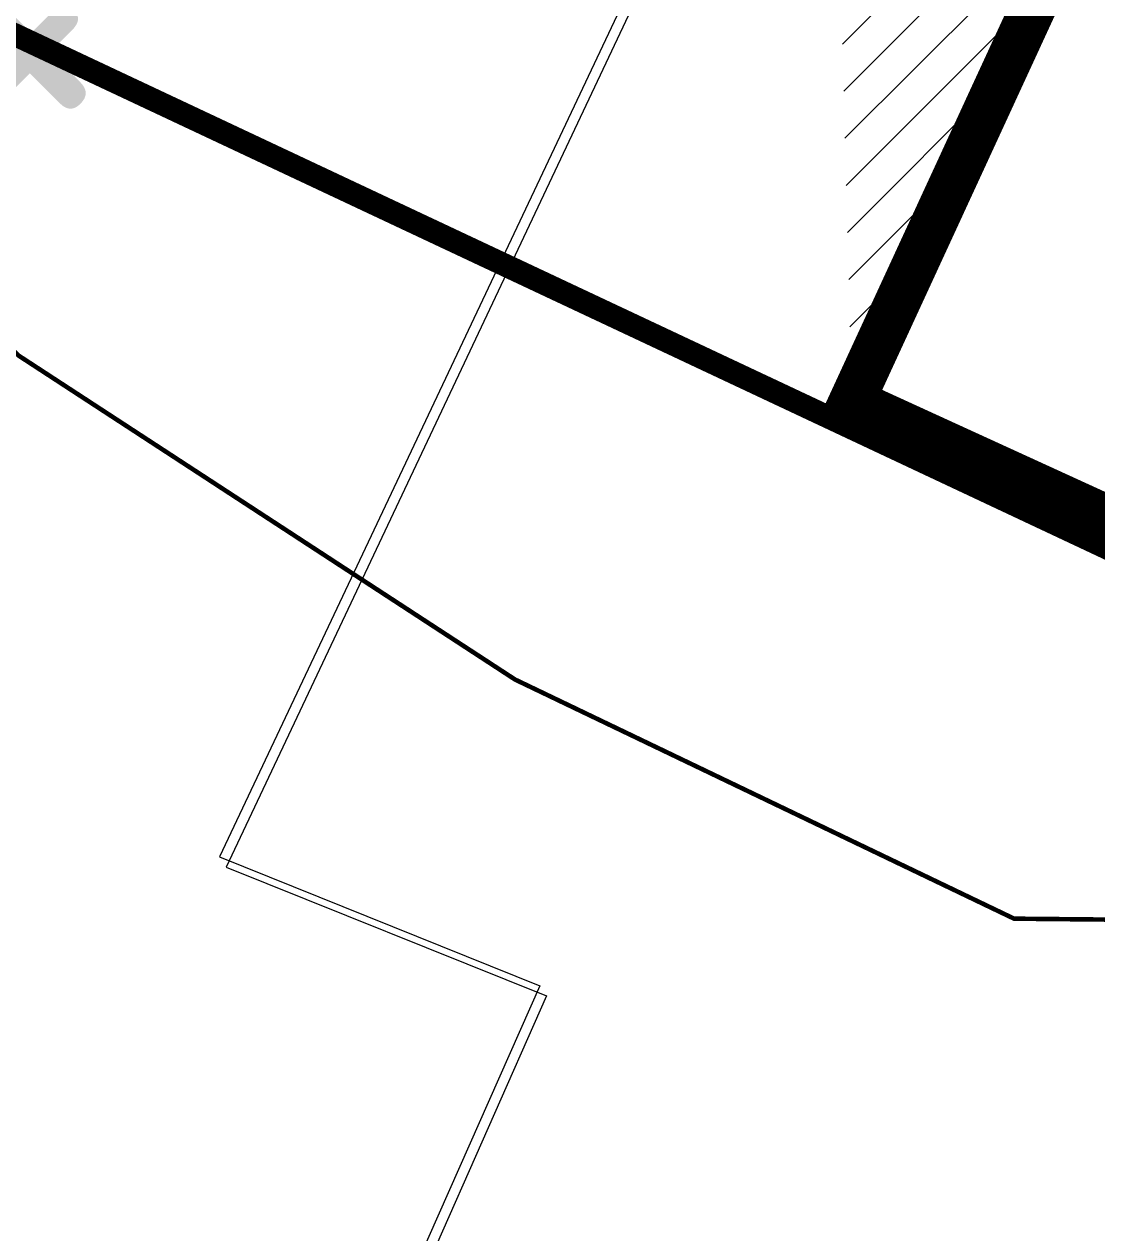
# Model space of a CAD drawing. Header units: millimetres. Extents: x 519 to 9564855, y -810 to 5021775.
# Drawn here: x 9525818.2 to 9525865.2, y 5001547.5 to 5001600.5 of the extents above; entities that cross this region are included whole.
import ezdxf

# ---------------------------------------------------------------- set-up
doc = ezdxf.new("R2010")
doc.units = ezdxf.units.MM
doc.header["$LTSCALE"] = 2
doc.header["$MEASUREMENT"] = 0
for name, color, linetype in [('COMPOUND', 3, 'Continuous'), ('OLD WELLS(dr.bfr2000)', 24, 'Continuous'), ('Скважины на 2015 год', 7, 'Continuous')]:
    doc.layers.add(name, color=color, linetype=linetype)
for name, color, linetype, lineweight in [('PPLINE_GAS', 4, 'GAS_LINE', 30), ('WELLS(drilled after 2000y)', 6, 'Continuous', 40), ('Новый водовод', 5, 'g_122_vpr', 30)]:
    doc.layers.add(name, color=color, linetype=linetype, lineweight=lineweight)
doc.styles.add('92051501$0$STANDARD', font='simplex.shx')
doc.styles.add('Elect', font='isocpeur.ttf')
doc.styles.add('Line_GUGK', font='')
doc.styles.get('Line_GUGK').set_extended_font_data('Bm431', italic=True)
doc.linetypes.add('g_122_vpr', pattern='A,2,-2,3,-0.6,["Впр",Line_GUGK,S=2,R=0,X=0,Y=-1],-6.4,3,-2,8,-2,8,-2,6', length=45)
doc.linetypes.add('GAS_LINE', pattern='A,0.5,-0.2,["G",92051501$0$STANDARD,S=0.1,R=0,X=-0.1,Y=-0.05],-0.05', length=0.75)
doc.linetypes.add('WTR_LINE', pattern='A,0.5,-0.2,["W",92051501$0$STANDARD,S=0.1,R=0,X=-0.1,Y=-0.05],-0.05', length=0.75)

msp = doc.modelspace()

# ---------------------------------------------------------------- hatches: boundary and pattern name
at = {"layer": 'Скважины на 2015 год', "linetype": 'ByBlock', "lineweight": 0, "ltscale": 5}
h = msp.add_hatch(dxfattribs=at)
h.set_pattern_fill('ANSI31', color=5, scale=12, style=0)
h.set_pattern_definition([(45, (0, 0), (-1.06066017178, 1.06066017178), [])])
edge = h.paths.add_edge_path()
edge.add_line((9525958.60383, 5001708.27085), (9525893.39864, 5001566.17323))
edge.add_line((9525874.00084, 5001626.27393), (9525853.10121, 5001636.5747))
edge.add_line((9525854.49929, 5001583.97465), (9525874.00084, 5001626.27393))
edge.add_line((9525853.10121, 5001636.5747), (9525897.80482, 5001735.37307))
edge.add_line((9525897.80482, 5001735.37307), (9525958.60383, 5001708.27085))
edge.add_line((9525893.337, 5001566.055), (9525854.49929, 5001583.97465))
h.paths.add_polyline_path([(9525871.46676, 5001634.53519), (9526011.01907, 5001690.91766), (9525998.22147, 5001722.59302), (9525858.66916, 5001666.21054)], flags=9)

# ---------------------------------------------------------------- linework, layer by layer
at = {"layer": 'COMPOUND', "lineweight": 0, "const_width": 2}
msp.add_lwpolyline([(9525893.337, 5001566.055), (9525854.437, 5001583.855), (9525873.937, 5001626.155), (9525853.037, 5001636.455), (9525897.737, 5001735.255), (9525958.537, 5001708.155), (9525893.337, 5001566.055)], dxfattribs=at)
at = {"layer": 'COMPOUND', "lineweight": 0, "const_width": 2, "elevation": 0}
msp.add_lwpolyline([(9525893.39864, 5001566.17323), (9525854.49929, 5001583.97465), (9525874.00084, 5001626.27393), (9525853.10121, 5001636.5747), (9525897.80482, 5001735.37307), (9525958.60383, 5001708.27085), (9525893.39864, 5001566.17323)], dxfattribs=at)
at = {"layer": 'PPLINE_GAS', "linetype": 'GAS_LINE', "lineweight": 0, "ltscale": 20}
for p, q in [((9525846.72, 5001606.241), (9525826.777, 5001563.987)), ((9525826.777, 5001563.987), (9525840.819, 5001558.337)), ((9525840.819, 5001558.337), (9525824.663, 5001521.853))]:
    msp.add_line(p, q, dxfattribs=at)
at = {"layer": 'PPLINE_GAS', "color": 4, "linetype": 'GAS_LINE', "lineweight": 0, "ltscale": 20}
for p, q in [((9525847.01128, 5001605.80031, 11.90027), (9525827.06828, 5001563.54631, 11.90027)), ((9525827.06828, 5001563.54631, 11.90027), (9525841.11028, 5001557.89631, 11.90027)), ((9525841.11028, 5001557.89631, 11.90027), (9525824.95428, 5001521.41231, 11.90027))]:
    msp.add_line(p, q, dxfattribs=at)
at = {"layer": 'WELLS(drilled after 2000y)', "color": 6, "linetype": 'ByBlock', "lineweight": 0, "ltscale": 50, "const_width": 0.2}
msp.add_lwpolyline([(9526463.30234, 5001290.17813), (9526211.23615, 5001408.06459), (9526202.49321, 5001408.52043), (9526195.86182, 5001407.01512), (9525924.31584, 5001540.46315), (9525882.36713, 5001561.07835), (9525861.607, 5001561.28204), (9525839.72758, 5001571.76865), (9525817.95303, 5001585.97871), (9525784.70338, 5001620.2689), (9525496.63355, 5001754.43651), (9525173.81828, 5001901.15362), (9524868.70967, 5002014.35964)], dxfattribs=at)
at = {"layer": 'Новый водовод', "color": 5, "linetype": 'WTR_LINE', "lineweight": 0, "ltscale": 40, "const_width": 1}
msp.add_lwpolyline([(9525525.97, 5001737.23), (9526527.39, 5001266.46)], dxfattribs=at)

# ---------------------------------------------------------------- texts
at = {"layer": 'OLD WELLS(dr.bfr2000)', "lineweight": 0, "style": 'Elect'}
msp.add_text(' _754', height=12.5, rotation=45, dxfattribs=at).set_placement((9525792, 5001568.3))

doc.saveas('drawing.dxf')
